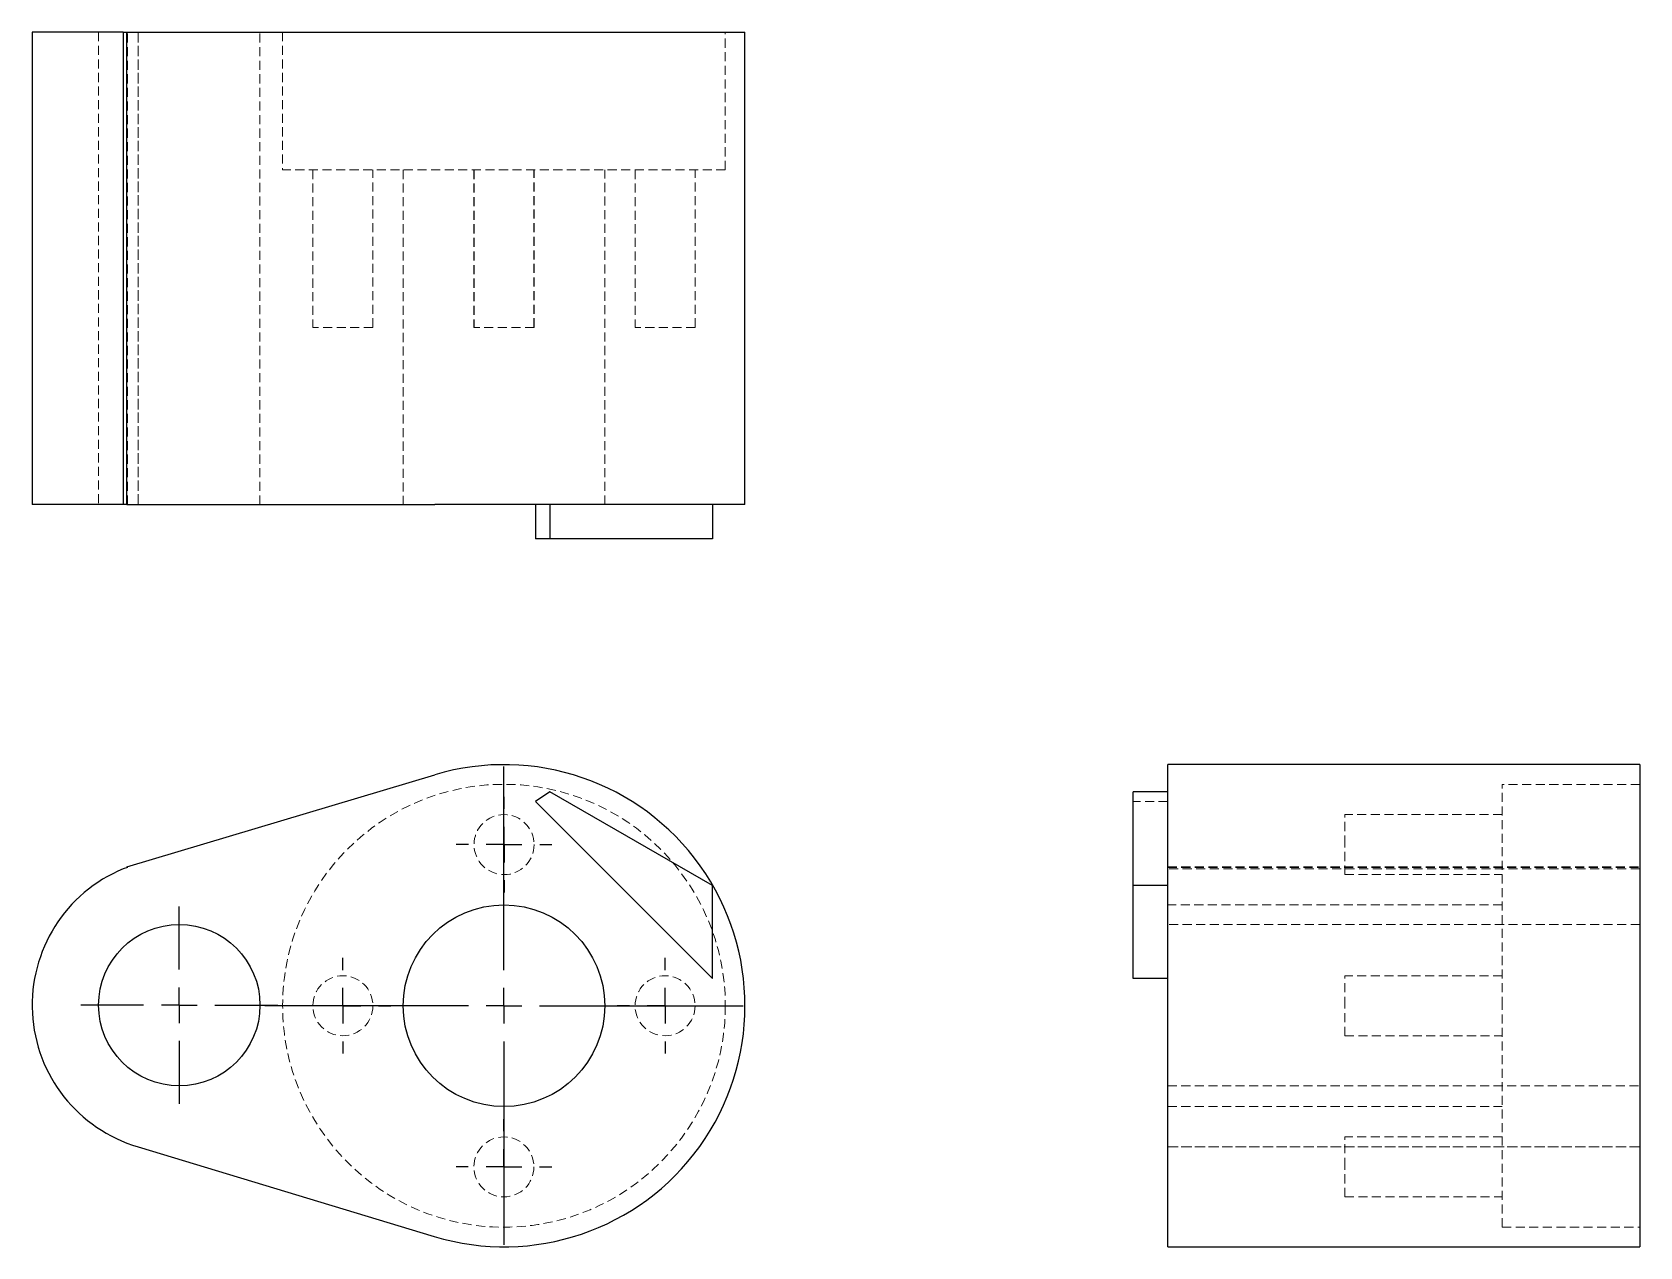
# Model space of a CAD drawing. Header units: millimetres. Extents: x 33 to 259, y 23 to 194.
import ezdxf

# ---------------------------------------------------------------- set-up
doc = ezdxf.new("R2010")
doc.units = ezdxf.units.MM
doc.linetypes.add('HIDDEN', pattern=[1.905, 1.27, -0.635])
doc.layers.add('10', color=7, linetype='Continuous')

# ---------------------------------------------------------------- blocks, each defined once
blk = doc.blocks.new('SW_CENTERMARKSYMBOL_0')
at = {"layer": '10', "color": 0}
for p, q in [((0, 5), (0, 13.82)), ((0, 0), (0, 2.5)), ((-5, 0), (-13.82, 0)), ((0, 0), (-2.5, 0)), ((0, 0), (0, -2.5)), ((0, 0), (2.5, 0)), ((5, 0), (13.82, 0)), ((0, -5), (0, -13.82))]:
    blk.add_line(p, q, dxfattribs=at)
blk = doc.blocks.new('SW_CENTERMARKSYMBOL_1')
at = {"layer": '10', "color": 0}
for p, q in [((0, 5), (0, 33.55)), ((0, 0), (0, 2.5)), ((-5, 0), (-33.55, 0)), ((0, 0), (-2.5, 0)), ((0, 0), (0, -2.5)), ((0, 0), (2.5, 0)), ((5, 0), (33.55, 0)), ((0, -5), (0, -33.55))]:
    blk.add_line(p, q, dxfattribs=at)
blk = doc.blocks.new('SW_CENTERMARKSYMBOL_2')
at = {"layer": '10', "color": 0}
for p, q in [((0, 5), (0, 6.71)), ((0, 0), (0, 2.5)), ((-5, 0), (-6.71, 0)), ((0, 0), (-2.5, 0)), ((0, 0), (0, -2.5)), ((0, 0), (2.5, 0)), ((5, 0), (6.71, 0)), ((0, -5), (0, -6.71))]:
    blk.add_line(p, q, dxfattribs=at)
blk = doc.blocks.new('SW_CENTERMARKSYMBOL_3')
at = {"layer": '10', "color": 0}
for p, q in [((0, 5), (0, 6.71)), ((0, 0), (0, 2.5)), ((-5, 0), (-6.71, 0)), ((0, 0), (-2.5, 0)), ((0, 0), (0, -2.5)), ((0, 0), (2.5, 0)), ((5, 0), (6.71, 0)), ((0, -5), (0, -6.71))]:
    blk.add_line(p, q, dxfattribs=at)
blk = doc.blocks.new('SW_CENTERMARKSYMBOL_4')
at = {"layer": '10', "color": 0}
for p, q in [((0, 5), (0, 6.71)), ((0, 0), (0, 2.5)), ((-5, 0), (-6.71, 0)), ((0, 0), (-2.5, 0)), ((0, 0), (0, -2.5)), ((0, 0), (2.5, 0)), ((5, 0), (6.71, 0)), ((0, -5), (0, -6.71))]:
    blk.add_line(p, q, dxfattribs=at)
blk = doc.blocks.new('SW_CENTERMARKSYMBOL_5')
at = {"layer": '10', "color": 0}
for p, q in [((0, 5), (0, 6.71)), ((0, 0), (0, 2.5)), ((-5, 0), (-6.71, 0)), ((0, 0), (-2.5, 0)), ((0, 0), (0, -2.5)), ((0, 0), (2.5, 0)), ((5, 0), (6.71, 0)), ((0, -5), (0, -6.71))]:
    blk.add_line(p, q, dxfattribs=at)

msp = doc.modelspace()

# ---------------------------------------------------------------- linework, layer by layer
at = {"color": 7, "linetype": 'Continuous', "lineweight": 25}
for p, q in [((33, 193.53), (33, 127.3)), ((45.78, 193.53), (33, 193.53)), ((45.78, 193.53), (45.78, 127.3)), ((45.78, 193.53), (46.27, 193.53)), ((46.27, 127.3), (46.27, 193.53)), ((46.27, 193.53), (89.51, 193.53)), ((89.51, 193.53), (133, 193.53)), ((133, 127.3), (133, 193.53)), ((45.78, 127.3), (33, 127.3)), ((46.27, 127.3), (45.78, 127.3)), ((46.27, 127.3), (89.51, 127.3)), ((133, 127.3), (89.51, 127.3)), ((103.6, 127.3), (103.6, 122.47)), ((105.63, 127.3), (105.63, 122.47)), ((128.43, 127.3), (128.43, 122.47)), ((105.63, 122.47), (103.6, 122.47)), ((128.43, 122.47), (105.63, 122.47)), ((258.53, 90.81), (192.3, 90.81)), ((192.3, 23.19), (192.3, 90.81)), ((258.53, 90.81), (258.53, 23.19)), ((46.27, 76.46), (89.51, 89.39)), ((105.63, 87.02), (103.6, 85.65)), ((128.43, 73.85), (105.63, 87.02)), ((187.47, 73.85), (187.47, 87.02)), ((192.3, 87.02), (187.47, 87.02)), ((103.6, 85.65), (128.43, 60.81)), ((46.37, 76.37), (45.78, 76.21)), ((46.37, 76.37), (46.27, 76.46)), ((128.43, 60.81), (128.43, 73.85)), ((192.3, 73.85), (187.47, 73.85)), ((187.47, 60.81), (187.47, 73.85)), ((192.3, 60.81), (187.47, 60.81)), ((47.85, 37.22), (89.39, 24.64)), ((47.85, 37.22), (47.85, 37.22)), ((192.3, 23.19), (258.53, 23.19))]:
    msp.add_line(p, q, dxfattribs=at)
at = {"color": 7, "linetype": 'HIDDEN', "lineweight": 18}
for p, q in [((42.32, 193.53), (42.32, 127.3)), ((46.37, 127.3), (46.37, 193.53)), ((47.85, 193.53), (47.85, 127.3)), ((47.85, 127.3), (47.85, 193.53)), ((64.96, 127.3), (64.96, 193.53)), ((68.14, 193.53), (68.14, 174.21)), ((130.24, 174.21), (130.24, 193.53)), ((130.24, 174.21), (68.14, 174.21)), ((72.39, 174.21), (72.39, 152.14)), ((80.8, 152.14), (80.8, 174.21)), ((85.05, 174.21), (85.05, 127.3)), ((94.97, 174.21), (94.97, 152.14)), ((94.99, 174.21), (94.99, 152.14)), ((103.39, 152.14), (103.39, 174.21)), ((103.41, 152.14), (103.41, 174.21)), ((113.34, 127.3), (113.34, 174.21)), ((117.58, 174.21), (117.58, 152.14)), ((126, 152.14), (126, 174.21)), ((80.8, 152.14), (72.39, 152.14)), ((94.99, 152.14), (94.97, 152.14)), ((103.41, 152.14), (94.99, 152.14)), ((126, 152.14), (117.58, 152.14)), ((239.21, 57), (239.21, 88.05)), ((258.53, 88.05), (239.21, 88.05)), ((192.3, 85.65), (187.47, 85.65)), ((217.14, 79.6), (217.14, 83.81)), ((239.21, 83.81), (217.14, 83.81)), ((217.14, 75.39), (217.14, 79.6)), ((192.3, 76.46), (258.53, 76.46)), ((192.3, 76.37), (258.53, 76.37)), ((258.53, 76.21), (192.3, 76.21)), ((217.14, 75.39), (239.21, 75.39)), ((239.21, 71.14), (192.3, 71.14)), ((258.53, 68.4), (192.3, 68.4)), ((217.14, 61.2), (217.14, 61.21)), ((239.21, 61.21), (217.14, 61.21)), ((217.14, 57), (217.14, 61.2)), ((239.21, 61.2), (217.14, 61.2)), ((217.14, 52.79), (217.14, 57)), ((239.21, 25.95), (239.21, 57)), ((217.14, 52.8), (239.21, 52.8)), ((217.14, 52.79), (239.21, 52.79)), ((192.3, 45.76), (258.53, 45.76)), ((192.3, 42.86), (239.21, 42.86)), ((217.14, 34.4), (217.14, 38.61)), ((239.21, 38.61), (217.14, 38.61)), ((192.3, 37.22), (258.53, 37.22)), ((258.53, 37.22), (192.3, 37.22)), ((217.14, 30.19), (217.14, 34.4)), ((217.14, 30.19), (239.21, 30.19)), ((239.21, 25.95), (258.53, 25.95))]:
    msp.add_line(p, q, dxfattribs=at)
for centre, radius in [((99.19, 57), 31.05), ((99.2, 79.6), 4.21), ((76.59, 57), 4.21), ((121.79, 57), 4.21), ((99.18, 34.4), 4.21)]:
    msp.add_circle(centre, radius, dxfattribs=at)
at = {"color": 7, "linetype": 'Continuous', "lineweight": 25}
for centre, radius in [((99.19, 57), 14.14), ((53.64, 57.08), 11.32)]:
    msp.add_circle(centre, radius, dxfattribs=at)
for centre, radius, start, end in [((99.19, 57), 33.81, 253.1505, 106.648), ((53.7, 57.08), 20.7, 112.4865, 253.5879)]:
    msp.add_arc(centre, radius, start, end, dxfattribs=at)

# ---------------------------------------------------------------- block references
at = {"layer": '10'}
for name, p in [('SW_CENTERMARKSYMBOL_1', (99.19, 57)), ('SW_CENTERMARKSYMBOL_3', (99.2, 79.6)), ('SW_CENTERMARKSYMBOL_0', (53.64, 57.08)), ('SW_CENTERMARKSYMBOL_2', (76.59, 57)), ('SW_CENTERMARKSYMBOL_4', (121.79, 57)), ('SW_CENTERMARKSYMBOL_5', (99.18, 34.4))]:
    msp.add_blockref(name, p, dxfattribs=at)

doc.saveas('drawing.dxf')
